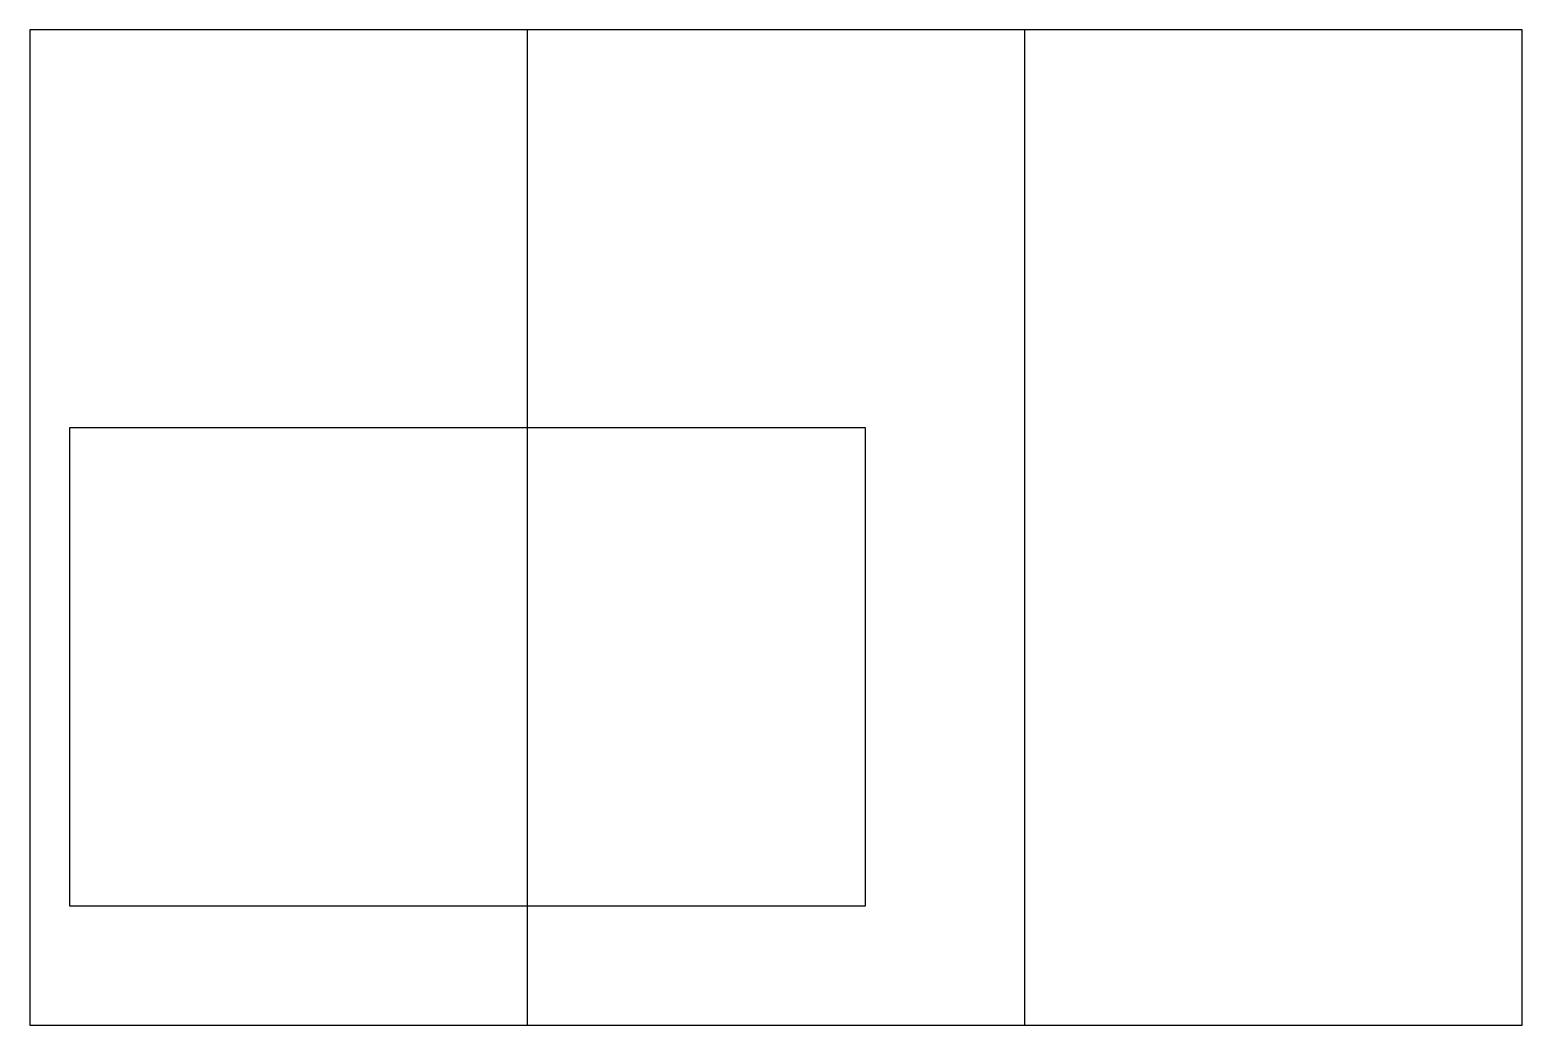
# Model space of a CAD drawing. Extents: x 10 to 385, y 10 to 260.
import ezdxf

# ---------------------------------------------------------------- set-up
doc = ezdxf.new("R2010")
doc.units = 0
doc.layers.get('0').update_dxf_attribs({"linetype": 'CONTINUOUS'})

msp = doc.modelspace()

# ---------------------------------------------------------------- linework, layer by layer
for p, q in [((260, 260, 10), (10, 260, 10)), ((10, 260, 10), (10, 10, 10)), ((385, 260, 20), (135, 260, 20)), ((135, 260, 20), (135, 10, 20)), ((260, 10, 10), (260, 260, 10)), ((385, 10, 20), (385, 260, 20)), ((220, 160, 30), (20, 160, 30)), ((20, 160, 30), (20, 40, 30)), ((220, 40, 30), (220, 160, 30)), ((20, 40, 30), (220, 40, 30)), ((10, 10, 10), (260, 10, 10)), ((135, 10, 20), (385, 10, 20))]:
    msp.add_line(p, q)

doc.saveas('drawing.dxf')
